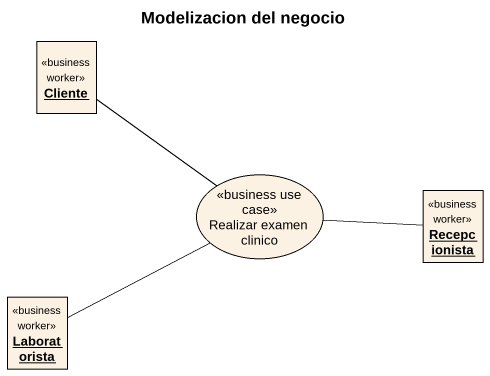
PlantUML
@startuml
title Modelizacion del negocio
allowmixing
hide circle
hide empty members
object Cliente <<business worker>>
usecase "Realizar examen clinico" as Realizar_examen_clinico <<business use case>>
object Recepcionista <<business worker>>
object Laboratorista <<business worker>>
Realizar_examen_clinico -up- Cliente
Realizar_examen_clinico -right- Recepcionista
Realizar_examen_clinico -left- Laboratorista
@enduml
